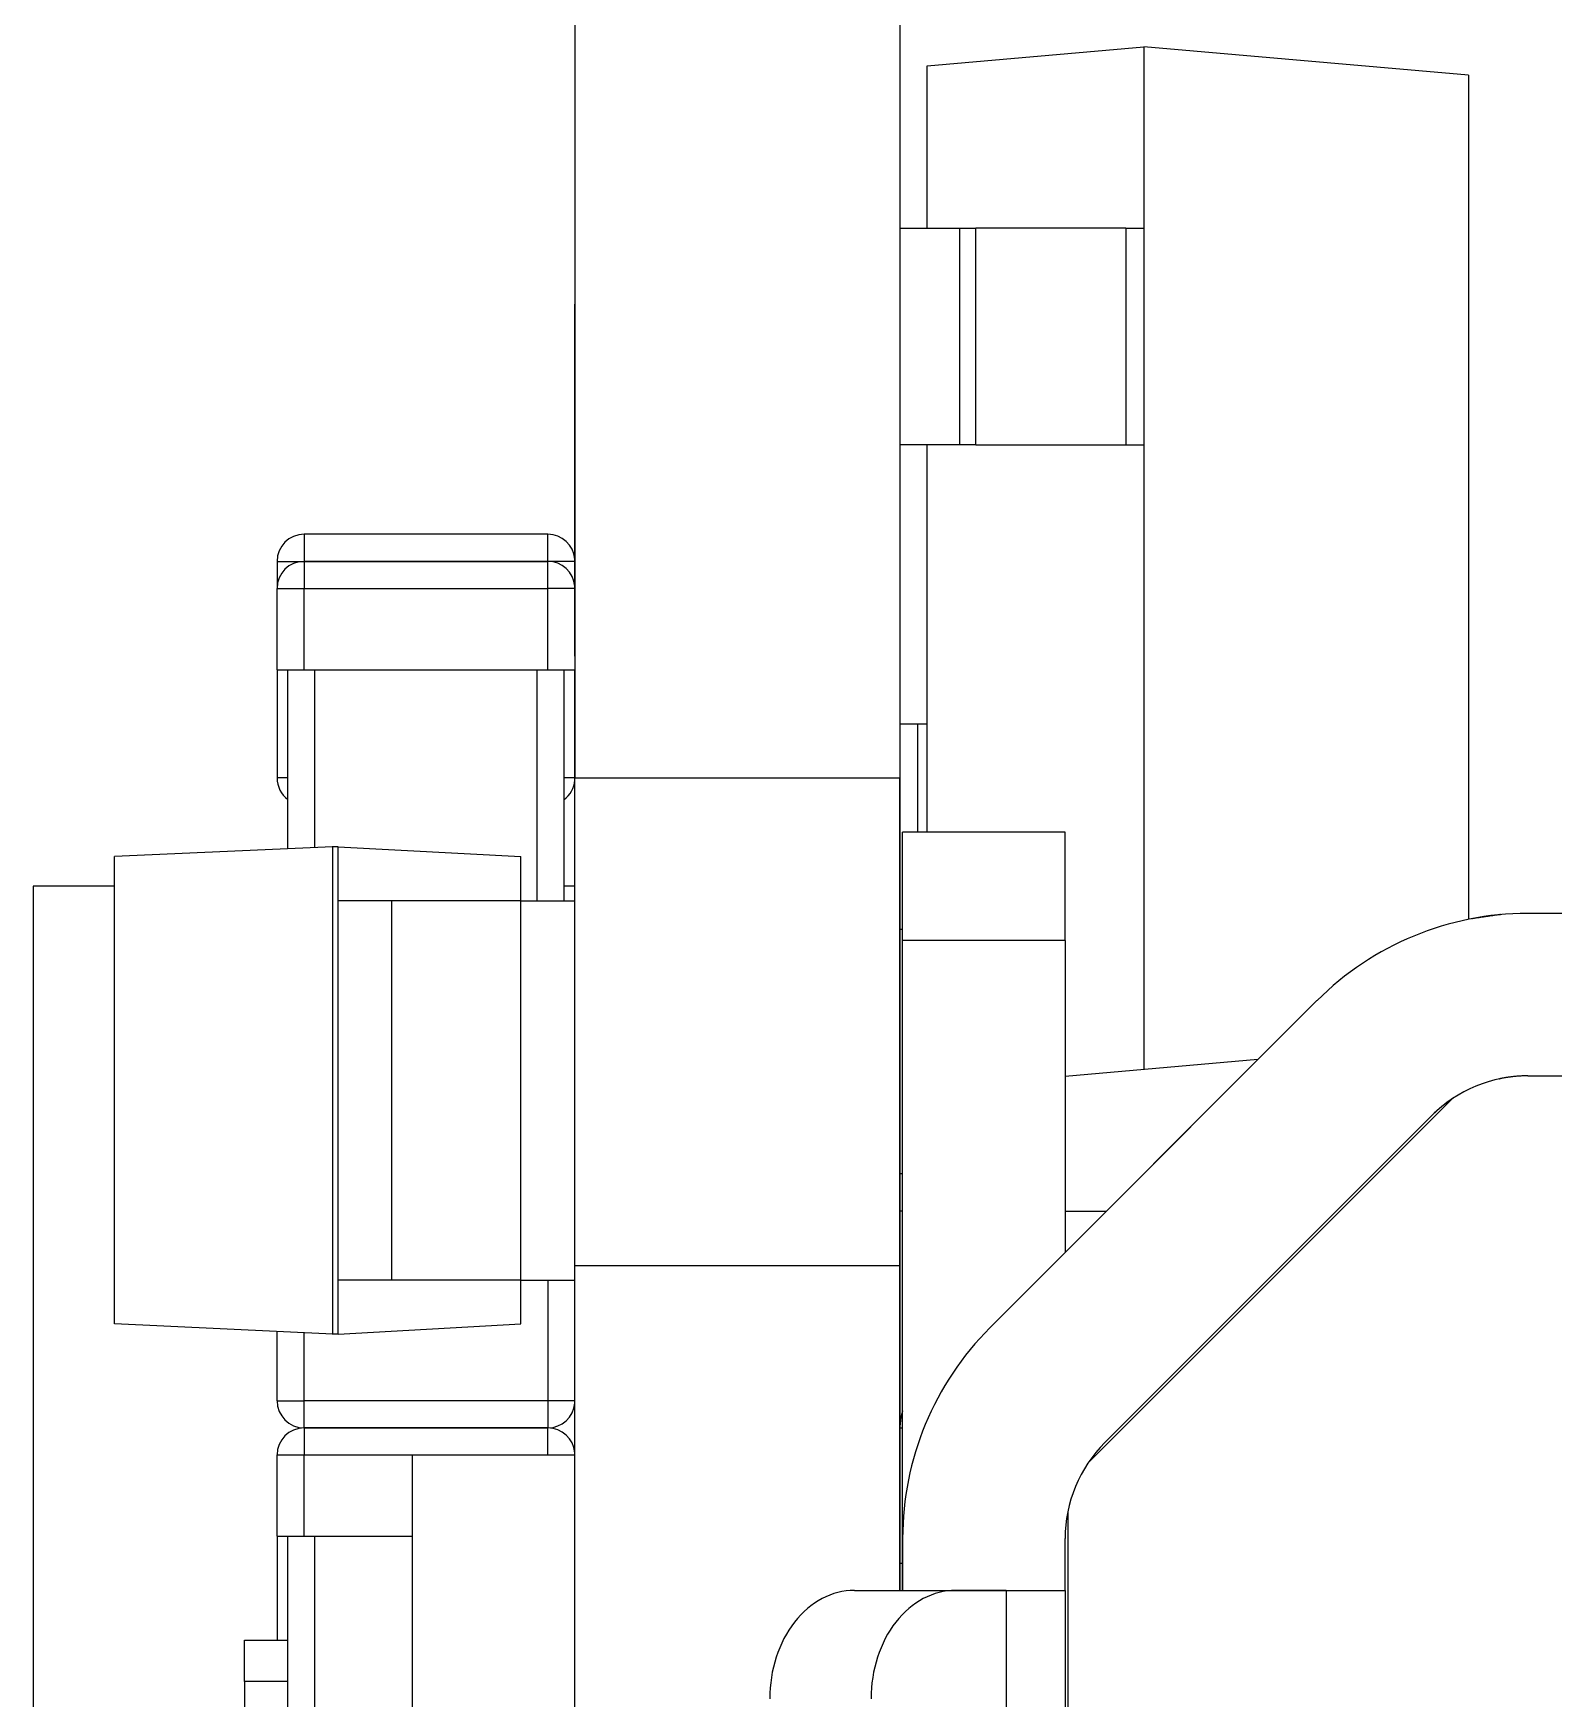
# Model space of a CAD drawing. Extents: x 89.7 to 173.2, y 85.9 to 138.5.
# Drawn here: x 162.375 to 165.182, y 107.65 to 110.725 of the extents above; entities that cross this region are included whole.
import ezdxf

# ---------------------------------------------------------------- set-up
doc = ezdxf.new("R2010")
doc.units = 0
doc.layers.add('View004', color=7, linetype='CONTINUOUS')

msp = doc.modelspace()

# ---------------------------------------------------------------- linework, layer by layer
at = {"layer": 'View004'}
for p, q in [((163.375, 122.95), (163.375, 109.35)), ((163.375, 122.95), (163.375, 109.35)), ((163.375, 122.95), (163.375, 109.35)), ((163.975, 122.95), (163.975, 109.35)), ((163.975, 122.95), (163.975, 109.35)), ((163.975, 110.75), (163.975, 110.5)), ((163.975, 110.75), (163.975, 110.5)), ((163.975, 110.75), (163.975, 110.5)), ((163.975, 110.75), (163.975, 110.5)), ((164.025, 110.665), (164.425, 110.7)), ((164.025, 110.665), (164.425, 110.7)), ((165.025, 110.648), (164.425, 110.7)), ((164.425, 110.7), (164.425, 110.365)), ((165.025, 110.648), (164.425, 110.7)), ((164.425, 110.7), (164.425, 110.365)), ((164.025, 110.365), (164.025, 110.665)), ((164.025, 110.365), (164.025, 110.665)), ((165.025, 110.648), (165.025, 109.089)), ((165.025, 110.648), (165.025, 109.089)), ((163.975, 110.5), (163.975, 110.5)), ((163.975, 110.5), (163.975, 109.9)), ((163.975, 110.5), (163.975, 109.9)), ((163.975, 110.5), (163.975, 110.5)), ((163.975, 110.5), (163.975, 109.9)), ((163.975, 110.5), (163.975, 109.9)), ((163.975, 110.365), (163.975, 110.365)), ((163.975, 110.365), (164.085, 110.365)), ((163.975, 110.365), (163.975, 110.365)), ((163.975, 110.365), (164.085, 110.365)), ((164.085, 110.365), (164.085, 109.965)), ((164.085, 110.365), (164.085, 109.965)), ((164.392, 110.365), (164.115, 110.365)), ((164.392, 110.365), (164.115, 110.365)), ((164.115, 109.965), (164.115, 110.365)), ((164.115, 109.965), (164.115, 110.365)), ((164.392, 110.365), (164.392, 109.965)), ((164.392, 110.365), (164.392, 109.965)), ((164.425, 110.365), (164.425, 109.965)), ((164.425, 110.365), (164.425, 109.965)), ((163.375, 109.575), (163.375, 110.225)), ((163.375, 110.225), (163.375, 110.225)), ((163.375, 109.575), (163.375, 110.225)), ((163.375, 109.575), (163.375, 110.225)), ((163.375, 110.225), (163.375, 110.225)), ((163.375, 109.575), (163.375, 110.225)), ((164.085, 109.965), (163.975, 109.965)), ((163.975, 109.965), (163.975, 109.965)), ((164.085, 109.965), (163.975, 109.965)), ((163.975, 109.965), (163.975, 109.965)), ((164.025, 109.25), (164.025, 109.965)), ((164.025, 109.25), (164.025, 109.965)), ((164.115, 109.965), (164.392, 109.965)), ((164.115, 109.965), (164.392, 109.965)), ((164.425, 109.965), (164.425, 109.45)), ((164.425, 109.965), (164.425, 109.45)), ((163.975, 109.9), (163.975, 109.9)), ((163.975, 109.9), (163.975, 109.9)), ((163.325, 109.8), (162.875, 109.8)), ((163.325, 109.8), (162.875, 109.8)), ((163.325, 109.8), (162.875, 109.8)), ((163.325, 109.8), (162.875, 109.8)), ((163.325, 109.8), (162.875, 109.8)), ((163.325, 109.8), (162.875, 109.8)), ((162.825, 109.75), (162.825, 109.7)), ((162.825, 109.75), (162.825, 109.7)), ((162.825, 109.75), (162.825, 109.7)), ((162.825, 109.75), (162.825, 109.7)), ((162.825, 109.75), (162.825, 109.7)), ((162.825, 109.75), (162.825, 109.7)), ((163.325, 109.75), (162.875, 109.75)), ((162.875, 109.75), (163.325, 109.75)), ((163.325, 109.75), (162.875, 109.75)), ((162.875, 109.75), (163.325, 109.75)), ((163.325, 109.75), (162.875, 109.75)), ((162.875, 109.75), (163.325, 109.75)), ((163.325, 109.75), (162.875, 109.75)), ((162.875, 109.75), (163.325, 109.75)), ((163.325, 109.75), (162.875, 109.75)), ((162.875, 109.75), (163.325, 109.75)), ((163.325, 109.75), (162.875, 109.75)), ((162.875, 109.75), (163.325, 109.75)), ((163.325, 109.75), (162.875, 109.75)), ((162.875, 109.75), (163.325, 109.75)), ((163.325, 109.75), (162.875, 109.75)), ((162.875, 109.75), (163.325, 109.75)), ((163.325, 109.75), (162.875, 109.75)), ((163.325, 109.75), (162.875, 109.75)), ((163.325, 109.75), (162.875, 109.75)), ((162.875, 109.75), (163.325, 109.75)), ((163.325, 109.75), (162.875, 109.75)), ((162.875, 109.75), (163.325, 109.75)), ((163.325, 109.75), (162.875, 109.75)), ((162.875, 109.75), (163.325, 109.75)), ((163.325, 109.75), (162.875, 109.75)), ((162.875, 109.75), (163.325, 109.75)), ((163.325, 109.75), (162.875, 109.75)), ((163.325, 109.75), (162.875, 109.75)), ((163.325, 109.75), (162.875, 109.75)), ((163.325, 109.75), (162.875, 109.75)), ((162.825, 109.55), (162.825, 109.7)), ((162.825, 109.55), (162.825, 109.7)), ((162.825, 109.55), (162.825, 109.7)), ((162.825, 109.55), (162.825, 109.7)), ((162.825, 109.55), (162.825, 109.7)), ((162.825, 109.55), (162.825, 109.7)), ((162.875, 109.55), (162.875, 109.7)), ((162.875, 109.55), (162.875, 109.7)), ((162.875, 109.7), (163.325, 109.7)), ((162.875, 109.7), (163.325, 109.7)), ((162.875, 109.55), (162.875, 109.7)), ((162.875, 109.55), (162.875, 109.7)), ((162.875, 109.7), (163.325, 109.7)), ((162.875, 109.7), (163.325, 109.7)), ((162.875, 109.55), (162.875, 109.7)), ((162.875, 109.7), (163.325, 109.7)), ((162.875, 109.55), (162.875, 109.7)), ((162.875, 109.7), (163.325, 109.7)), ((163.325, 109.55), (163.325, 109.7)), ((163.325, 109.55), (163.325, 109.7)), ((163.325, 109.55), (163.325, 109.7)), ((163.325, 109.55), (163.325, 109.7)), ((163.325, 109.55), (163.325, 109.7)), ((163.325, 109.55), (163.325, 109.7)), ((163.375, 109.575), (163.375, 109.575)), ((163.375, 109.575), (163.375, 109.575)), ((163.975, 109.575), (163.975, 109.575)), ((163.975, 109.575), (163.975, 109.55)), ((163.975, 109.575), (163.975, 109.55)), ((163.975, 109.575), (163.975, 109.575)), ((163.975, 109.575), (163.975, 109.55)), ((163.975, 109.575), (163.975, 109.55)), ((162.825, 109.55), (162.825, 109.35)), ((162.825, 109.55), (162.825, 109.35)), ((162.825, 109.55), (162.825, 109.35)), ((162.825, 109.55), (162.825, 109.35)), ((162.825, 109.55), (162.825, 109.35)), ((162.825, 109.55), (162.825, 109.35)), ((162.845, 109.22), (162.845, 109.55)), ((162.845, 109.22), (162.845, 109.55)), ((162.875, 109.55), (163.325, 109.55)), ((162.875, 109.55), (163.325, 109.55)), ((162.875, 109.55), (163.325, 109.55)), ((162.875, 109.55), (163.325, 109.55)), ((162.875, 109.55), (163.325, 109.55)), ((162.875, 109.55), (163.325, 109.55)), ((162.895, 109.222), (162.895, 109.55)), ((162.895, 109.222), (162.895, 109.55)), ((163.305, 109.123), (163.305, 109.55)), ((163.305, 109.123), (163.305, 109.55)), ((163.355, 109.123), (163.355, 109.55)), ((163.355, 109.123), (163.355, 109.55)), ((163.375, 109.269), (163.375, 109.55)), ((163.375, 109.269), (163.375, 109.55)), ((163.375, 109.269), (163.375, 109.55)), ((163.375, 109.269), (163.375, 109.55)), ((163.975, 109.55), (163.975, 109.55)), ((163.975, 109.55), (163.975, 109.45)), ((163.975, 109.55), (163.975, 109.45)), ((163.975, 109.55), (163.975, 109.55)), ((163.975, 109.55), (163.975, 109.45)), ((163.975, 109.55), (163.975, 109.45)), ((163.975, 109.45), (163.975, 109.45)), ((163.975, 109.45), (163.975, 107.85)), ((163.975, 109.45), (163.975, 107.85)), ((163.975, 109.45), (163.975, 109.45)), ((163.975, 109.45), (163.975, 107.85)), ((163.975, 109.45), (163.975, 107.85)), ((164.008, 109.45), (164.025, 109.45)), ((164.008, 109.45), (164.025, 109.45)), ((164.008, 109.25), (164.008, 109.45)), ((164.008, 109.25), (164.008, 109.45)), ((164.425, 109.45), (164.425, 109.05)), ((164.425, 109.45), (164.425, 109.05)), ((163.375, 109.35), (163.975, 109.35)), ((163.375, 109.35), (163.975, 109.35)), ((163.375, 108.278), (163.375, 109.269)), ((163.375, 109.269), (163.375, 109.269)), ((163.375, 108.278), (163.375, 109.269)), ((163.375, 108.278), (163.375, 109.269)), ((163.375, 109.269), (163.375, 109.269)), ((163.375, 108.278), (163.375, 109.269)), ((164.28, 109.25), (163.98, 109.25)), ((164.28, 109.25), (163.98, 109.25)), ((162.928, 109.223), (162.525, 109.205)), ((162.928, 109.223), (162.525, 109.205)), ((162.525, 108.342), (162.525, 109.205)), ((162.525, 108.342), (162.525, 109.205)), ((162.938, 109.223), (162.927, 109.223)), ((162.938, 109.223), (162.927, 109.223)), ((162.928, 108.323), (162.928, 109.223)), ((162.928, 108.323), (162.928, 109.223)), ((162.938, 108.323), (162.938, 109.223)), ((162.938, 109.223), (163.275, 109.205)), ((162.938, 108.323), (162.938, 109.223)), ((162.938, 109.223), (163.275, 109.205)), ((163.275, 109.123), (163.275, 109.205)), ((163.275, 109.123), (163.275, 109.205)), ((162.525, 109.15), (162.375, 109.15)), ((162.375, 109.15), (162.375, 105.65)), ((162.525, 109.15), (162.375, 109.15)), ((162.375, 109.15), (162.375, 105.65)), ((163.375, 109.15), (163.355, 109.15)), ((163.375, 109.15), (163.355, 109.15)), ((163.375, 109.15), (163.375, 109.15)), ((163.375, 109.15), (163.375, 109.15)), ((162.938, 108.423), (162.938, 109.123)), ((162.938, 108.423), (162.938, 109.123)), ((163.275, 109.123), (163.037, 109.123)), ((163.275, 109.123), (163.037, 109.123)), ((163.037, 108.423), (163.037, 109.123)), ((163.037, 108.423), (163.037, 109.123)), ((163.275, 108.423), (163.275, 109.123)), ((163.275, 108.423), (163.275, 109.123)), ((165.23, 109.1), (165.134, 109.1)), ((165.23, 109.1), (165.134, 109.1)), ((163.98, 109.07), (163.975, 109.07)), ((163.975, 109.07), (163.975, 109.07)), ((163.98, 109.07), (163.975, 109.07)), ((163.975, 109.07), (163.975, 109.07)), ((163.98, 107.85), (163.98, 109.05)), ((163.98, 107.85), (163.98, 109.05)), ((164.28, 109.05), (163.98, 109.05)), ((164.28, 109.05), (163.98, 109.05)), ((164.28, 109.05), (164.28, 108.474)), ((164.28, 109.05), (164.28, 108.474)), ((164.425, 109.05), (164.425, 108.812)), ((164.425, 109.05), (164.425, 108.812)), ((164.745, 108.939), (164.141, 108.335)), ((164.745, 108.939), (164.141, 108.335)), ((164.745, 108.939), (164.28, 108.474)), ((164.745, 108.939), (164.28, 108.474)), ((164.636, 108.83), (164.28, 108.799)), ((164.636, 108.83), (164.28, 108.799)), ((165.134, 108.8), (165.23, 108.8)), ((165.134, 108.8), (165.23, 108.8)), ((164.995, 108.758), (164.322, 108.085)), ((164.995, 108.758), (164.322, 108.085)), ((164.353, 108.123), (164.957, 108.727)), ((164.353, 108.123), (164.957, 108.727)), ((163.975, 108.62), (163.975, 108.62)), ((163.975, 108.62), (163.98, 108.62)), ((163.975, 108.62), (163.975, 108.62)), ((163.975, 108.62), (163.98, 108.62)), ((163.98, 108.55), (163.975, 108.55)), ((163.975, 108.55), (163.975, 108.55)), ((163.98, 108.55), (163.975, 108.55)), ((163.975, 108.55), (163.975, 108.55)), ((164.28, 108.55), (164.356, 108.55)), ((164.28, 108.55), (164.356, 108.55)), ((163.375, 108.45), (163.975, 108.45)), ((163.375, 102.25), (163.375, 108.45)), ((163.375, 108.45), (163.975, 108.45)), ((163.375, 102.25), (163.375, 108.45)), ((163.375, 102.25), (163.375, 108.45)), ((163.975, 107.85), (163.975, 108.45)), ((163.975, 107.85), (163.975, 108.45)), ((163.275, 108.423), (163.037, 108.423)), ((163.275, 108.423), (163.037, 108.423)), ((163.275, 108.342), (163.275, 108.423)), ((163.275, 108.342), (163.275, 108.423)), ((163.325, 108.423), (163.325, 108.2)), ((163.325, 108.423), (163.325, 108.2)), ((163.325, 108.423), (163.325, 108.2)), ((163.325, 108.423), (163.325, 108.2)), ((163.325, 108.423), (163.325, 108.2)), ((163.325, 108.423), (163.325, 108.2)), ((162.928, 108.323), (162.525, 108.342)), ((162.928, 108.323), (162.525, 108.342)), ((162.938, 108.323), (163.275, 108.342)), ((162.938, 108.323), (163.275, 108.342)), ((162.825, 108.2), (162.825, 108.328)), ((162.825, 108.2), (162.825, 108.328)), ((162.825, 108.2), (162.825, 108.328)), ((162.825, 108.2), (162.825, 108.328)), ((162.825, 108.2), (162.825, 108.328)), ((162.825, 108.2), (162.825, 108.328)), ((162.875, 108.2), (162.875, 108.326)), ((162.875, 108.2), (162.875, 108.326)), ((162.875, 108.2), (162.875, 108.326)), ((162.875, 108.2), (162.875, 108.326)), ((162.875, 108.2), (162.875, 108.326)), ((162.875, 108.2), (162.875, 108.326)), ((162.938, 108.323), (162.927, 108.323)), ((162.938, 108.323), (162.927, 108.323)), ((163.375, 108.278), (163.375, 108.278)), ((163.375, 108.125), (163.375, 108.278)), ((163.375, 108.125), (163.375, 108.278)), ((163.375, 108.278), (163.375, 108.278)), ((163.375, 108.125), (163.375, 108.278)), ((163.375, 108.125), (163.375, 108.278)), ((163.325, 108.2), (162.875, 108.2)), ((163.325, 108.2), (162.875, 108.2)), ((163.325, 108.2), (162.875, 108.2)), ((163.325, 108.2), (162.875, 108.2)), ((163.325, 108.2), (162.875, 108.2)), ((163.325, 108.2), (162.875, 108.2)), ((163.325, 108.15), (162.875, 108.15)), ((163.325, 108.15), (162.875, 108.15)), ((163.325, 108.15), (162.875, 108.15)), ((162.875, 108.15), (163.325, 108.15)), ((163.325, 108.15), (162.875, 108.15)), ((163.325, 108.15), (162.875, 108.15)), ((163.325, 108.15), (162.875, 108.15)), ((162.875, 108.15), (163.325, 108.15)), ((163.325, 108.15), (162.875, 108.15)), ((163.325, 108.15), (162.875, 108.15)), ((163.325, 108.15), (162.875, 108.15)), ((163.325, 108.15), (162.875, 108.15)), ((163.325, 108.15), (162.875, 108.15)), ((163.325, 108.15), (162.875, 108.15)), ((163.325, 108.15), (162.875, 108.15)), ((163.325, 108.15), (162.875, 108.15)), ((163.325, 108.15), (162.875, 108.15)), ((162.875, 108.15), (163.325, 108.15)), ((163.325, 108.15), (162.875, 108.15)), ((162.875, 108.15), (163.325, 108.15)), ((163.325, 108.15), (162.875, 108.15)), ((163.325, 108.15), (162.875, 108.15)), ((163.325, 108.15), (162.875, 108.15)), ((163.325, 108.15), (162.875, 108.15)), ((163.325, 108.15), (162.875, 108.15)), ((163.325, 108.15), (162.875, 108.15)), ((163.325, 108.15), (162.875, 108.15)), ((163.325, 108.15), (162.875, 108.15)), ((163.325, 108.15), (162.875, 108.15)), ((162.875, 108.15), (163.325, 108.15)), ((163.325, 108.15), (162.875, 108.15)), ((162.875, 108.15), (163.325, 108.15)), ((163.375, 108.125), (163.375, 108.125)), ((163.375, 107.575), (163.375, 108.125)), ((163.375, 107.575), (163.375, 108.125)), ((163.375, 108.125), (163.375, 108.125)), ((163.375, 107.575), (163.375, 108.125)), ((163.375, 107.575), (163.375, 108.125)), ((162.825, 107.95), (162.825, 108.1)), ((162.825, 107.95), (162.825, 108.1)), ((162.825, 107.95), (162.825, 108.1)), ((162.825, 107.95), (162.825, 108.1)), ((162.825, 107.95), (162.825, 108.1)), ((162.825, 107.95), (162.825, 108.1)), ((162.875, 107.95), (162.875, 108.1)), ((162.875, 107.95), (162.875, 108.1)), ((162.875, 108.1), (163.075, 108.1)), ((162.875, 108.1), (163.075, 108.1)), ((162.875, 107.95), (162.875, 108.1)), ((162.875, 107.95), (162.875, 108.1)), ((162.875, 108.1), (163.075, 108.1)), ((162.875, 108.1), (163.075, 108.1)), ((162.875, 107.95), (162.875, 108.1)), ((162.875, 108.1), (163.075, 108.1)), ((162.875, 107.95), (162.875, 108.1)), ((162.875, 108.1), (163.075, 108.1)), ((163.075, 107.6), (163.075, 108.1)), ((163.075, 108.1), (163.375, 108.1)), ((163.075, 107.6), (163.075, 108.1)), ((163.075, 108.1), (163.375, 108.1)), ((163.375, 108.1), (163.375, 108.1)), ((163.375, 108.1), (163.375, 108.1)), ((164.285, 107.996), (164.285, 107.14)), ((164.285, 107.996), (164.285, 107.14)), ((162.825, 107.95), (162.825, 107.758)), ((162.825, 107.95), (162.825, 107.758)), ((162.825, 107.95), (162.825, 107.758)), ((162.825, 107.95), (162.825, 107.758)), ((162.825, 107.95), (162.825, 107.758)), ((162.825, 107.95), (162.825, 107.758)), ((162.845, 107.35), (162.845, 107.95)), ((162.845, 107.35), (162.845, 107.95)), ((162.875, 107.95), (163.075, 107.95)), ((162.875, 107.95), (163.075, 107.95)), ((162.875, 107.95), (163.075, 107.95)), ((162.875, 107.95), (163.075, 107.95)), ((162.875, 107.95), (163.075, 107.95)), ((162.875, 107.95), (163.075, 107.95)), ((162.895, 107.35), (162.895, 107.95)), ((162.895, 107.35), (162.895, 107.95)), ((163.98, 107.946), (163.98, 107.85)), ((163.98, 107.946), (163.98, 107.85)), ((164.28, 107.85), (164.28, 107.946)), ((164.28, 107.85), (164.28, 107.946)), ((163.891, 107.85), (164.078, 107.85)), ((163.891, 107.85), (164.078, 107.85)), ((163.98, 107.85), (164.171, 107.85)), ((163.98, 107.85), (164.171, 107.85)), ((164.171, 107.85), (164.078, 107.85)), ((164.171, 107.85), (164.078, 107.85)), ((164.171, 107.85), (164.171, 102.85)), ((164.171, 107.85), (164.171, 102.85)), ((164.28, 107.85), (164.28, 102.85)), ((164.28, 107.85), (164.28, 102.85)), ((162.765, 107.758), (162.845, 107.758)), ((162.765, 107.758), (162.845, 107.758)), ((162.765, 107.682), (162.765, 106.818)), ((162.765, 107.682), (162.765, 106.818)), ((162.845, 107.682), (162.765, 107.682)), ((162.845, 107.682), (162.765, 107.682))]:
    msp.add_line(p, q, dxfattribs=at)
for centre, radius, start, end in [((162.875, 109.75), 0.05, 90, 180), ((162.875, 109.75), 0.05, 90, 180), ((162.875, 109.75), 0.05, 90, -180), ((162.875, 109.75), 0.05, 90, -180), ((162.875, 109.75), 0.05, 90, -180), ((162.875, 109.75), 0.05, 90, -180), ((162.875, 109.75), 0.05, 90, 180), ((162.875, 109.75), 0.05, 90, 180), ((163.325, 109.75), 0.05, 4.8088, 90), ((163.325, 109.75), 0.05, 4.8088, 90), ((163.325, 109.75), 0.05, 4.8088, 90), ((163.325, 109.75), 0.05, 4.8088, 90), ((163.325, 109.75), 0.05, 4.8088, 90), ((163.325, 109.75), 0.05, 4.8088, 90), ((163.325, 109.75), 0.05, 4.8088, 90), ((163.325, 109.75), 0.05, 4.8088, 90), ((162.875, 109.7), 0.05, 90, 180), ((162.875, 109.7), 0.05, 90, 180), ((162.875, 109.7), 0.05, 90, -180), ((162.875, 109.7), 0.05, 90, -180), ((162.875, 109.7), 0.05, 90, -180), ((162.875, 109.7), 0.05, 90, -180), ((162.875, 109.7), 0.05, 90, 180), ((162.875, 109.7), 0.05, 90, 180), ((163.325, 109.7), 0.05, 4.8088, 90), ((163.325, 109.7), 0.05, 4.8088, 90), ((163.325, 109.7), 0.05, 4.8088, 90), ((163.325, 109.7), 0.05, 4.8088, 90), ((163.325, 109.7), 0.05, 4.8088, 90), ((163.325, 109.7), 0.05, 4.8088, 90), ((163.325, 109.75), 0.05, 0, 0.3624), ((163.325, 109.75), 0.05, 0, 0.3624), ((163.325, 109.75), 0.05, 0, 0.3624), ((163.325, 109.75), 0.05, 0, 0.3624), ((163.325, 109.75), 0.05, 0, 0.3624), ((163.325, 109.75), 0.05, 0, 0.3624), ((163.325, 109.75), 0.05, 0, 0.3624), ((163.325, 109.75), 0.05, 0, 0.3624), ((163.325, 109.7), 0.05, 0, 0.3624), ((163.325, 109.7), 0.05, 0, 0.3624), ((163.325, 109.7), 0.05, 0, 0.3624), ((163.325, 109.7), 0.05, 0, 0.3624), ((163.325, 109.7), 0.05, 0, 0.3624), ((163.325, 109.7), 0.05, 0, 0.3624), ((162.875, 109.35), 0.05, 180, -126.87), ((162.875, 109.35), 0.05, 180, -126.87), ((162.875, 109.35), 0.05, 180, -126.87), ((162.875, 109.35), 0.05, 180, -126.87), ((162.875, 109.35), 0.05, 180, -126.87), ((162.875, 109.35), 0.05, 180, -126.87), ((162.875, 109.35), 0.05, 180, -126.87), ((162.875, 109.35), 0.05, 180, -126.87), ((163.325, 109.35), 0.05, -0.3624, 0), ((163.325, 109.35), 0.05, -0.3624, 0), ((163.325, 109.35), 0.05, -0.3624, 0), ((163.325, 109.35), 0.05, -0.3624, 0), ((163.325, 109.35), 0.05, -0.3624, 0), ((163.325, 109.35), 0.05, -0.3624, 0), ((163.325, 109.35), 0.05, -0.3624, 0), ((163.325, 109.35), 0.05, -0.3624, 0), ((163.325, 109.35), 0.05, -53.1301, -4.8088), ((163.325, 109.35), 0.05, -53.1301, -4.8088), ((163.325, 109.35), 0.05, -53.1301, -4.8088), ((163.325, 109.35), 0.05, -53.1301, -4.8088), ((163.325, 109.35), 0.05, -53.1301, -4.8088), ((163.325, 109.35), 0.05, -53.1301, -4.8088), ((163.325, 109.35), 0.05, -53.1301, -4.8088), ((163.325, 109.35), 0.05, -53.1301, -4.8088), ((165.134, 108.55), 0.55, 90, 135), ((165.134, 108.55), 0.55, 90, 135), ((165.134, 108.55), 0.25, 90, 135), ((165.134, 108.55), 0.25, 90, 135), ((165.134, 108.55), 0.25, 123.522, 135.051), ((165.134, 108.55), 0.25, 123.522, 135.051), ((164.53, 107.946), 0.55, 135, 180), ((164.53, 107.946), 0.55, 135, 180), ((162.875, 108.2), 0.05, 180, -90), ((162.875, 108.2), 0.05, 180, -90), ((162.875, 108.2), 0.05, 180, -90), ((162.875, 108.2), 0.05, 180, -90), ((162.875, 108.2), 0.05, 180, -90), ((162.875, 108.2), 0.05, 180, -90), ((162.875, 108.2), 0.05, 180, -90), ((162.875, 108.2), 0.05, 180, -90), ((162.875, 108.2), 0.05, 180, -90), ((162.875, 108.2), 0.05, 180, -90), ((163.325, 108.2), 0.05, -90, -4.8088), ((163.325, 108.2), 0.05, -90, -4.8088), ((163.325, 108.2), 0.05, -90, -4.8088), ((163.325, 108.2), 0.05, -90, -4.8088), ((163.325, 108.2), 0.05, -90, -4.8088), ((163.325, 108.2), 0.05, -90, -4.8088), ((163.325, 108.2), 0.05, -90, -4.8088), ((163.325, 108.2), 0.05, -90, -4.8088), ((163.325, 108.2), 0.05, -90, -4.8088), ((163.325, 108.2), 0.05, -90, -4.8088), ((163.325, 108.2), 0.05, -90, -4.8088), ((163.325, 108.2), 0.05, -90, -4.8088), ((163.325, 108.2), 0.05, -90, -4.8088), ((163.325, 108.2), 0.05, -90, -4.8088), ((163.325, 108.2), 0.05, -90, -4.8088), ((163.325, 108.2), 0.05, -90, -4.8088), ((163.325, 108.2), 0.05, -90, -4.8088), ((163.325, 108.2), 0.05, -90, -4.8088), ((163.325, 108.2), 0.05, -0.3624, 0), ((163.325, 108.2), 0.05, -0.3624, 0), ((163.325, 108.2), 0.05, -0.3624, 0), ((163.325, 108.2), 0.05, -0.3624, 0), ((163.325, 108.2), 0.05, -0.3624, 0), ((163.325, 108.2), 0.05, -0.3624, 0), ((163.325, 108.2), 0.05, -0.3624, 0), ((163.325, 108.2), 0.05, -0.3624, 0), ((163.325, 108.2), 0.05, -0.3624, 0), ((163.325, 108.2), 0.05, -0.3624, 0), ((163.325, 108.2), 0.05, -0.3624, 0), ((163.325, 108.2), 0.05, -0.3624, 0), ((163.325, 108.2), 0.05, -0.3624, 0), ((163.325, 108.2), 0.05, -0.3624, 0), ((163.325, 108.2), 0.05, -0.3624, 0), ((163.325, 108.2), 0.05, -0.3624, 0), ((163.325, 108.2), 0.05, -0.3624, 0), ((163.325, 108.2), 0.05, -0.3624, 0), ((164.075, 108.15), 0.1, 161.805, 176.6), ((164.075, 108.15), 0.1, 161.805, 176.6), ((164.075, 108.15), 0.1, 161.805, 176.6), ((164.075, 108.15), 0.1, 161.805, 176.6), ((164.075, 108.15), 0.1, 161.805, 176.6), ((164.075, 108.15), 0.1, 161.805, 176.6), ((162.875, 108.1), 0.05, 90, 180), ((162.875, 108.1), 0.05, 90, 180), ((162.875, 108.1), 0.05, 90, -180), ((162.875, 108.1), 0.05, 90, -180), ((162.875, 108.1), 0.05, 90, -180), ((162.875, 108.1), 0.05, 90, -180), ((162.875, 108.1), 0.05, 90, 180), ((162.875, 108.1), 0.05, 90, 180), ((163.325, 108.1), 0.05, 4.8088, 90), ((163.325, 108.1), 0.05, 4.8088, 90), ((163.325, 108.1), 0.05, 4.8088, 90), ((163.325, 108.1), 0.05, 4.8088, 90), ((163.325, 108.1), 0.05, 4.8088, 90), ((163.325, 108.1), 0.05, 4.8088, 90), ((164.075, 108.15), 0.1, 179.744, 180), ((164.075, 108.15), 0.1, 179.744, 180), ((164.075, 108.15), 0.1, 179.744, 180), ((164.075, 108.15), 0.1, 179.744, 180), ((164.075, 108.15), 0.1, 179.744, 180), ((164.075, 108.15), 0.1, 179.744, 180), ((164.53, 107.946), 0.25, 135, 180), ((164.53, 107.946), 0.25, 135, 180), ((164.53, 107.946), 0.25, 135, 180), ((164.53, 107.946), 0.25, 135, 180), ((163.325, 108.1), 0.05, 0, 0.3624), ((163.325, 108.1), 0.05, 0, 0.3624), ((163.325, 108.1), 0.05, 0, 0.3624), ((163.325, 108.1), 0.05, 0, 0.3624), ((163.325, 108.1), 0.05, 0, 0.3624), ((163.325, 108.1), 0.05, 0, 0.3624)]:
    msp.add_arc(centre, radius, start, end, dxfattribs=at)
for centre, major_axis, start_param, end_param in [((163.891, 107.65), (0, 0.2), -6.28319, -4.71239), ((163.891, 107.65), (0, 0.2), -6.28319, -4.71239), ((164.078, 107.65), (0, -0.2), 3.14159, 4.71239), ((164.078, 107.65), (0, -0.2), 3.14159, 4.71239)]:
    msp.add_ellipse(centre, major_axis=major_axis, ratio=0.781629, start_param=start_param, end_param=end_param, dxfattribs=at)
for points, degree in [([(164.085, 110.365), (164.086, 110.365), (164.115, 110.365)], 2), ([(164.085, 110.365), (164.086, 110.365), (164.115, 110.365)], 2), ([(164.392, 110.365), (164.423, 110.365), (164.425, 110.365)], 2), ([(164.392, 110.365), (164.423, 110.365), (164.425, 110.365)], 2), ([(164.115, 109.965), (164.086, 109.965), (164.085, 109.965)], 2), ([(164.115, 109.965), (164.086, 109.965), (164.085, 109.965)], 2), ([(164.392, 109.965), (164.423, 109.965), (164.425, 109.965)], 2), ([(164.392, 109.965), (164.423, 109.965), (164.425, 109.965)], 2), ([(162.875, 109.8), (162.875, 109.801), (162.875, 109.777), (162.875, 109.75)], 3), ([(162.875, 109.8), (162.875, 109.801), (162.875, 109.777), (162.875, 109.75)], 3), ([(162.875, 109.8), (162.875, 109.801), (162.875, 109.777), (162.875, 109.75)], 3), ([(162.875, 109.8), (162.875, 109.801), (162.875, 109.777), (162.875, 109.75)], 3), ([(162.875, 109.8), (162.875, 109.801), (162.875, 109.777), (162.875, 109.75)], 3), ([(162.875, 109.8), (162.875, 109.801), (162.875, 109.777), (162.875, 109.75)], 3), ([(163.325, 109.75), (163.325, 109.777), (163.325, 109.801), (163.325, 109.8)], 3), ([(163.325, 109.75), (163.325, 109.777), (163.325, 109.801), (163.325, 109.8)], 3), ([(163.325, 109.75), (163.325, 109.777), (163.325, 109.801), (163.325, 109.8)], 3), ([(163.325, 109.75), (163.325, 109.777), (163.325, 109.801), (163.325, 109.8)], 3), ([(163.325, 109.75), (163.325, 109.777), (163.325, 109.801), (163.325, 109.8)], 3), ([(163.325, 109.75), (163.325, 109.777), (163.325, 109.801), (163.325, 109.8)], 3), ([(162.825, 109.75), (162.824, 109.75), (162.848, 109.75), (162.875, 109.75)], 3), ([(162.825, 109.75), (162.824, 109.75), (162.848, 109.75), (162.875, 109.75)], 3), ([(162.825, 109.75), (162.824, 109.75), (162.848, 109.75), (162.875, 109.75)], 3), ([(162.825, 109.75), (162.824, 109.75), (162.848, 109.75), (162.875, 109.75)], 3), ([(162.825, 109.75), (162.824, 109.75), (162.848, 109.75), (162.875, 109.75)], 3), ([(162.825, 109.75), (162.824, 109.75), (162.848, 109.75), (162.875, 109.75)], 3), ([(162.875, 109.75), (162.875, 109.751), (162.875, 109.727), (162.875, 109.7)], 3), ([(162.875, 109.75), (162.875, 109.751), (162.875, 109.727), (162.875, 109.7)], 3), ([(162.875, 109.75), (162.875, 109.751), (162.875, 109.727), (162.875, 109.7)], 3), ([(162.875, 109.75), (162.875, 109.751), (162.875, 109.727), (162.875, 109.7)], 3), ([(162.875, 109.75), (162.875, 109.751), (162.875, 109.727), (162.875, 109.7)], 3), ([(162.875, 109.75), (162.875, 109.751), (162.875, 109.727), (162.875, 109.7)], 3), ([(163.325, 109.7), (163.325, 109.727), (163.325, 109.751), (163.325, 109.75)], 3), ([(163.325, 109.7), (163.325, 109.727), (163.325, 109.751), (163.325, 109.75)], 3), ([(163.325, 109.7), (163.325, 109.727), (163.325, 109.751), (163.325, 109.75)], 3), ([(163.325, 109.7), (163.325, 109.727), (163.325, 109.751), (163.325, 109.75)], 3), ([(163.325, 109.7), (163.325, 109.727), (163.325, 109.751), (163.325, 109.75)], 3), ([(163.325, 109.7), (163.325, 109.727), (163.325, 109.751), (163.325, 109.75)], 3), ([(163.375, 109.75), (163.373, 109.75), (163.35, 109.75), (163.325, 109.75)], 3), ([(163.375, 109.75), (163.373, 109.75), (163.35, 109.75), (163.325, 109.75)], 3), ([(163.375, 109.75), (163.373, 109.75), (163.35, 109.75), (163.325, 109.75)], 3), ([(163.375, 109.75), (163.373, 109.75), (163.35, 109.75), (163.325, 109.75)], 3), ([(163.375, 109.75), (163.373, 109.75), (163.35, 109.75), (163.325, 109.75)], 3), ([(163.375, 109.75), (163.373, 109.75), (163.35, 109.75), (163.325, 109.75)], 3), ([(163.375, 109.75), (163.375, 109.75)], 1), ([(163.375, 109.75), (163.375, 109.75)], 1), ([(163.375, 109.75), (163.375, 109.75)], 1), ([(163.375, 109.75), (163.375, 109.75)], 1), ([(163.375, 109.75), (163.375, 109.75)], 1), ([(163.375, 109.75), (163.375, 109.75)], 1), ([(162.825, 109.7), (162.824, 109.7), (162.848, 109.7), (162.875, 109.7)], 3), ([(162.825, 109.7), (162.824, 109.7), (162.848, 109.7), (162.875, 109.7)], 3), ([(162.825, 109.7), (162.824, 109.7), (162.848, 109.7), (162.875, 109.7)], 3), ([(162.825, 109.7), (162.824, 109.7), (162.848, 109.7), (162.875, 109.7)], 3), ([(162.825, 109.7), (162.824, 109.7), (162.848, 109.7), (162.875, 109.7)], 3), ([(162.825, 109.7), (162.824, 109.7), (162.848, 109.7), (162.875, 109.7)], 3), ([(163.375, 109.7), (163.373, 109.7), (163.35, 109.7), (163.325, 109.7)], 3), ([(163.375, 109.7), (163.373, 109.7), (163.35, 109.7), (163.325, 109.7)], 3), ([(163.375, 109.7), (163.373, 109.7), (163.35, 109.7), (163.325, 109.7)], 3), ([(163.375, 109.7), (163.373, 109.7), (163.35, 109.7), (163.325, 109.7)], 3), ([(163.375, 109.7), (163.373, 109.7), (163.35, 109.7), (163.325, 109.7)], 3), ([(163.375, 109.7), (163.373, 109.7), (163.35, 109.7), (163.325, 109.7)], 3), ([(163.375, 109.7), (163.375, 109.7)], 1), ([(163.375, 109.7), (163.375, 109.7)], 1), ([(163.375, 109.7), (163.375, 109.7)], 1), ([(163.375, 109.7), (163.375, 109.7)], 1), ([(163.375, 109.7), (163.375, 109.7)], 1), ([(163.375, 109.7), (163.375, 109.7)], 1), ([(162.825, 109.55), (162.824, 109.55), (162.848, 109.55), (162.875, 109.55)], 3), ([(162.825, 109.55), (162.824, 109.55), (162.848, 109.55), (162.875, 109.55)], 3), ([(162.825, 109.55), (162.824, 109.55), (162.848, 109.55), (162.875, 109.55)], 3), ([(162.825, 109.55), (162.824, 109.55), (162.848, 109.55), (162.875, 109.55)], 3), ([(162.825, 109.55), (162.824, 109.55), (162.848, 109.55), (162.875, 109.55)], 3), ([(162.825, 109.55), (162.824, 109.55), (162.848, 109.55), (162.875, 109.55)], 3), ([(163.325, 109.55), (163.352, 109.55), (163.376, 109.55), (163.375, 109.55)], 3), ([(163.325, 109.55), (163.352, 109.55), (163.376, 109.55), (163.375, 109.55)], 3), ([(163.325, 109.55), (163.352, 109.55), (163.376, 109.55), (163.375, 109.55)], 3), ([(163.325, 109.55), (163.352, 109.55), (163.376, 109.55), (163.375, 109.55)], 3), ([(163.325, 109.55), (163.352, 109.55), (163.376, 109.55), (163.375, 109.55)], 3), ([(163.325, 109.55), (163.352, 109.55), (163.376, 109.55), (163.375, 109.55)], 3), ([(163.975, 109.45), (163.975, 109.45)], 1), ([(163.975, 109.45), (163.979, 109.45), (164.008, 109.45)], 2), ([(163.975, 109.45), (163.975, 109.45)], 1), ([(163.975, 109.45), (163.979, 109.45), (164.008, 109.45)], 2), ([(162.845, 109.35), (162.826, 109.35), (162.825, 109.35)], 2), ([(162.845, 109.35), (162.826, 109.35), (162.825, 109.35)], 2), ([(162.845, 109.35), (162.826, 109.35), (162.825, 109.35)], 2), ([(162.845, 109.35), (162.826, 109.35), (162.825, 109.35)], 2), ([(162.845, 109.35), (162.826, 109.35), (162.825, 109.35)], 2), ([(162.845, 109.35), (162.826, 109.35), (162.825, 109.35)], 2), ([(163.375, 109.35), (163.373, 109.35), (163.355, 109.35)], 2), ([(163.375, 109.35), (163.373, 109.35), (163.355, 109.35)], 2), ([(163.375, 109.35), (163.373, 109.35), (163.355, 109.35)], 2), ([(163.375, 109.35), (163.373, 109.35), (163.355, 109.35)], 2), ([(163.375, 109.35), (163.373, 109.35), (163.355, 109.35)], 2), ([(163.375, 109.35), (163.373, 109.35), (163.355, 109.35)], 2), ([(163.375, 108.45), (163.375, 108.801), (163.375, 109.131), (163.375, 109.35)], 3), ([(163.375, 108.45), (163.375, 108.801), (163.375, 109.131), (163.375, 109.35)], 3), ([(163.375, 108.45), (163.375, 108.801), (163.375, 109.131), (163.375, 109.35)], 3), ([(163.375, 109.35), (163.375, 109.35)], 1), ([(163.375, 109.35), (163.375, 109.35)], 1), ([(163.375, 109.35), (163.375, 109.35)], 1), ([(163.375, 109.35), (163.375, 109.35)], 1), ([(163.375, 109.35), (163.375, 109.35)], 1), ([(163.375, 109.35), (163.375, 109.35)], 1), ([(163.975, 108.45), (163.975, 108.801), (163.975, 109.131), (163.975, 109.35)], 3), ([(163.975, 108.45), (163.975, 108.801), (163.975, 109.131), (163.975, 109.35)], 3), ([(163.98, 109.05), (163.98, 109.157), (163.98, 109.252), (163.98, 109.25)], 3), ([(163.98, 109.05), (163.98, 109.157), (163.98, 109.252), (163.98, 109.25)], 3), ([(164.28, 109.05), (164.28, 109.157), (164.28, 109.252), (164.28, 109.25)], 3), ([(164.28, 109.05), (164.28, 109.157), (164.28, 109.252), (164.28, 109.25)], 3), ([(163.037, 109.123), (162.984, 109.123), (162.936, 109.123), (162.938, 109.123)], 3), ([(163.037, 109.123), (162.984, 109.123), (162.936, 109.123), (162.938, 109.123)], 3), ([(163.275, 109.123), (163.326, 109.123), (163.373, 109.123), (163.375, 109.123)], 3), ([(163.275, 109.123), (163.326, 109.123), (163.373, 109.123), (163.375, 109.123)], 3), ([(163.375, 109.123), (163.375, 109.123)], 1), ([(163.375, 109.123), (163.375, 109.123)], 1), ([(165.084, 109.098), (165.03, 109.09)], 1), ([(165.084, 109.098), (165.03, 109.09)], 1), ([(165.082, 109.098), (165.084, 109.098)], 1), ([(165.082, 109.098), (165.084, 109.098)], 1), ([(165.084, 108.795), (165.081, 108.794)], 1), ([(165.084, 108.795), (165.081, 108.794)], 1), ([(165.134, 108.8), (165.109, 108.8), (165.084, 108.795)], 2), ([(165.134, 108.8), (165.109, 108.8), (165.084, 108.795)], 2), ([(165.03, 108.778), (165.03, 108.778)], 1), ([(165.03, 108.778), (165.03, 108.778)], 1), ([(163.037, 108.423), (162.984, 108.423), (162.936, 108.423), (162.938, 108.423)], 3), ([(163.037, 108.423), (162.984, 108.423), (162.936, 108.423), (162.938, 108.423)], 3), ([(163.275, 108.423), (163.326, 108.423), (163.373, 108.423), (163.375, 108.423)], 3), ([(163.275, 108.423), (163.326, 108.423), (163.373, 108.423), (163.375, 108.423)], 3), ([(163.375, 108.423), (163.375, 108.423)], 1), ([(163.375, 108.423), (163.375, 108.423)], 1), ([(162.825, 108.2), (162.824, 108.2), (162.848, 108.2), (162.875, 108.2)], 3), ([(162.825, 108.2), (162.824, 108.2), (162.848, 108.2), (162.875, 108.2)], 3), ([(162.825, 108.2), (162.824, 108.2), (162.848, 108.2), (162.875, 108.2)], 3), ([(162.825, 108.2), (162.824, 108.2), (162.848, 108.2), (162.875, 108.2)], 3), ([(162.825, 108.2), (162.824, 108.2), (162.848, 108.2), (162.875, 108.2)], 3), ([(162.825, 108.2), (162.824, 108.2), (162.848, 108.2), (162.875, 108.2)], 3), ([(162.875, 108.15), (162.875, 108.149), (162.875, 108.173), (162.875, 108.2)], 3), ([(162.875, 108.15), (162.875, 108.149), (162.875, 108.173), (162.875, 108.2)], 3), ([(162.875, 108.15), (162.875, 108.149), (162.875, 108.173), (162.875, 108.2)], 3), ([(162.875, 108.15), (162.875, 108.149), (162.875, 108.173), (162.875, 108.2)], 3), ([(162.875, 108.15), (162.875, 108.149), (162.875, 108.173), (162.875, 108.2)], 3), ([(162.875, 108.15), (162.875, 108.149), (162.875, 108.173), (162.875, 108.2)], 3), ([(163.325, 108.2), (163.325, 108.173), (163.325, 108.149), (163.325, 108.15)], 3), ([(163.325, 108.2), (163.325, 108.173), (163.325, 108.149), (163.325, 108.15)], 3), ([(163.375, 108.2), (163.373, 108.2), (163.35, 108.2), (163.325, 108.2)], 3), ([(163.375, 108.2), (163.373, 108.2), (163.35, 108.2), (163.325, 108.2)], 3), ([(163.325, 108.2), (163.325, 108.173), (163.325, 108.149), (163.325, 108.15)], 3), ([(163.325, 108.2), (163.325, 108.173), (163.325, 108.149), (163.325, 108.15)], 3), ([(163.375, 108.2), (163.373, 108.2), (163.35, 108.2), (163.325, 108.2)], 3), ([(163.375, 108.2), (163.373, 108.2), (163.35, 108.2), (163.325, 108.2)], 3), ([(163.325, 108.2), (163.325, 108.173), (163.325, 108.149), (163.325, 108.15)], 3), ([(163.375, 108.2), (163.373, 108.2), (163.35, 108.2), (163.325, 108.2)], 3), ([(163.325, 108.2), (163.325, 108.173), (163.325, 108.149), (163.325, 108.15)], 3), ([(163.375, 108.2), (163.373, 108.2), (163.35, 108.2), (163.325, 108.2)], 3), ([(163.375, 108.2), (163.375, 108.2)], 1), ([(163.375, 108.2), (163.375, 108.2)], 1), ([(163.375, 108.2), (163.375, 108.2)], 1), ([(163.375, 108.2), (163.375, 108.2)], 1), ([(163.375, 108.2), (163.375, 108.2)], 1), ([(163.375, 108.2), (163.375, 108.2)], 1), ([(162.875, 108.15), (162.875, 108.151), (162.875, 108.127), (162.875, 108.1)], 3), ([(162.875, 108.15), (162.875, 108.151), (162.875, 108.127), (162.875, 108.1)], 3), ([(162.875, 108.15), (162.875, 108.151), (162.875, 108.127), (162.875, 108.1)], 3), ([(162.875, 108.15), (162.875, 108.151), (162.875, 108.127), (162.875, 108.1)], 3), ([(162.875, 108.15), (162.875, 108.151), (162.875, 108.127), (162.875, 108.1)], 3), ([(162.875, 108.15), (162.875, 108.151), (162.875, 108.127), (162.875, 108.1)], 3), ([(163.325, 108.1), (163.325, 108.127), (163.325, 108.151), (163.325, 108.15)], 3), ([(163.325, 108.1), (163.325, 108.127), (163.325, 108.151), (163.325, 108.15)], 3), ([(163.325, 108.1), (163.325, 108.127), (163.325, 108.151), (163.325, 108.15)], 3), ([(163.325, 108.1), (163.325, 108.127), (163.325, 108.151), (163.325, 108.15)], 3), ([(163.325, 108.1), (163.325, 108.127), (163.325, 108.151), (163.325, 108.15)], 3), ([(163.325, 108.1), (163.325, 108.127), (163.325, 108.151), (163.325, 108.15)], 3), ([(163.975, 108.15), (163.975, 108.15)], 1), ([(163.975, 108.15), (163.98, 108.15)], 1), ([(163.975, 108.15), (163.975, 108.15)], 1), ([(163.975, 108.15), (163.98, 108.15)], 1), ([(163.975, 108.15), (163.975, 108.15)], 1), ([(163.975, 108.15), (163.98, 108.15)], 1), ([(163.975, 108.15), (163.975, 108.15)], 1), ([(163.975, 108.15), (163.98, 108.15)], 1), ([(163.975, 108.15), (163.975, 108.15)], 1), ([(163.975, 108.15), (163.98, 108.15)], 1), ([(163.975, 108.15), (163.975, 108.15)], 1), ([(163.975, 108.15), (163.98, 108.15)], 1), ([(162.825, 108.1), (162.824, 108.1), (162.848, 108.1), (162.875, 108.1)], 3), ([(162.825, 108.1), (162.824, 108.1), (162.848, 108.1), (162.875, 108.1)], 3), ([(162.825, 108.1), (162.824, 108.1), (162.848, 108.1), (162.875, 108.1)], 3), ([(162.825, 108.1), (162.824, 108.1), (162.848, 108.1), (162.875, 108.1)], 3), ([(162.825, 108.1), (162.824, 108.1), (162.848, 108.1), (162.875, 108.1)], 3), ([(162.825, 108.1), (162.824, 108.1), (162.848, 108.1), (162.875, 108.1)], 3), ([(162.825, 107.95), (162.824, 107.95), (162.848, 107.95), (162.875, 107.95)], 3), ([(162.825, 107.95), (162.824, 107.95), (162.848, 107.95), (162.875, 107.95)], 3), ([(162.825, 107.95), (162.824, 107.95), (162.848, 107.95), (162.875, 107.95)], 3), ([(162.825, 107.95), (162.824, 107.95), (162.848, 107.95), (162.875, 107.95)], 3), ([(162.825, 107.95), (162.824, 107.95), (162.848, 107.95), (162.875, 107.95)], 3), ([(162.825, 107.95), (162.824, 107.95), (162.848, 107.95), (162.875, 107.95)], 3), ([(163.975, 107.9), (163.975, 107.9)], 1), ([(163.975, 107.9), (163.98, 107.9)], 1), ([(163.975, 107.9), (163.975, 107.9)], 1), ([(163.975, 107.9), (163.98, 107.9)], 1), ([(163.975, 107.9), (163.975, 107.9)], 1), ([(163.975, 107.9), (163.98, 107.9)], 1), ([(163.975, 107.9), (163.975, 107.9)], 1), ([(163.975, 107.9), (163.98, 107.9)], 1), ([(163.975, 107.9), (163.975, 107.9)], 1), ([(163.975, 107.9), (163.98, 107.9)], 1), ([(163.975, 107.9), (163.975, 107.9)], 1), ([(163.975, 107.9), (163.98, 107.9)], 1), ([(164.171, 107.85), (164.277, 107.85), (164.28, 107.85)], 2), ([(164.171, 107.85), (164.277, 107.85), (164.28, 107.85)], 2), ([(162.765, 107.682), (162.765, 107.723), (162.765, 107.759), (162.765, 107.758)], 3), ([(162.765, 107.682), (162.765, 107.723), (162.765, 107.759), (162.765, 107.758)], 3)]:
    msp.add_open_spline(points, degree=degree, dxfattribs=at)

doc.saveas('drawing.dxf')
